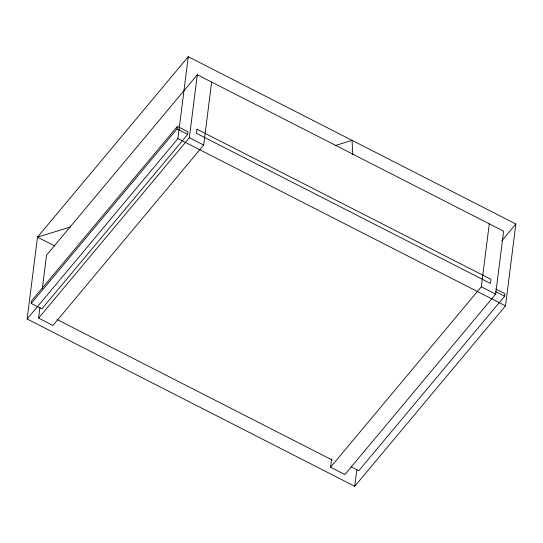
<?xml version="1.0" encoding="UTF-8"?>
<svg xmlns="http://www.w3.org/2000/svg" width="543" height="543" viewBox="0 0 543 543"><rect width="100%" height="100%" fill="white"/><g stroke="black" fill="none" stroke-linecap="round" stroke-linejoin="round"><path stroke-width="0.81" d="M27.15 319.006L37.494 237.135L188.258 56.716L515.85 223.994L505.506 305.865L354.742 486.284L27.15 319.006L177.914 138.594L188.258 56.716M31.216 303.449L31.528 300.931L177.351 126.438L188 131.874L187.681 134.392L41.859 308.886L31.216 303.449L177.032 128.956L177.351 126.438M211.641 82.068L203.686 145.049L52.922 325.461L38.594 318.144L39.972 307.229M42.306 288.754L46.549 255.162L197.313 74.751L503.612 231.155L495.657 294.136L344.893 474.548L330.558 467.224L331.624 458.828M38.594 318.144L189.358 137.732L197.313 74.751M354.742 486.284L356.853 469.573M330.558 467.224L481.322 286.813L489.277 223.838M351.002 466.742L358.808 470.727L504.623 296.234L504.942 293.709L495.718 288.998M501.752 240.868L515.85 223.994M70.733 226.906L37.494 237.135L54.857 245.999M335.024 145.599L352.054 140.359L352.76 154.748M177.032 128.956L187.681 134.392M495.399 291.516L504.623 296.234M189.358 137.732L203.686 145.049M481.322 286.813L495.657 294.136M177.914 138.594L505.506 305.865M56.995 319.494L332.167 460.002M196.966 129.214L196.451 133.306L490.472 283.439L490.987 279.346L196.966 129.214"/></g></svg>
